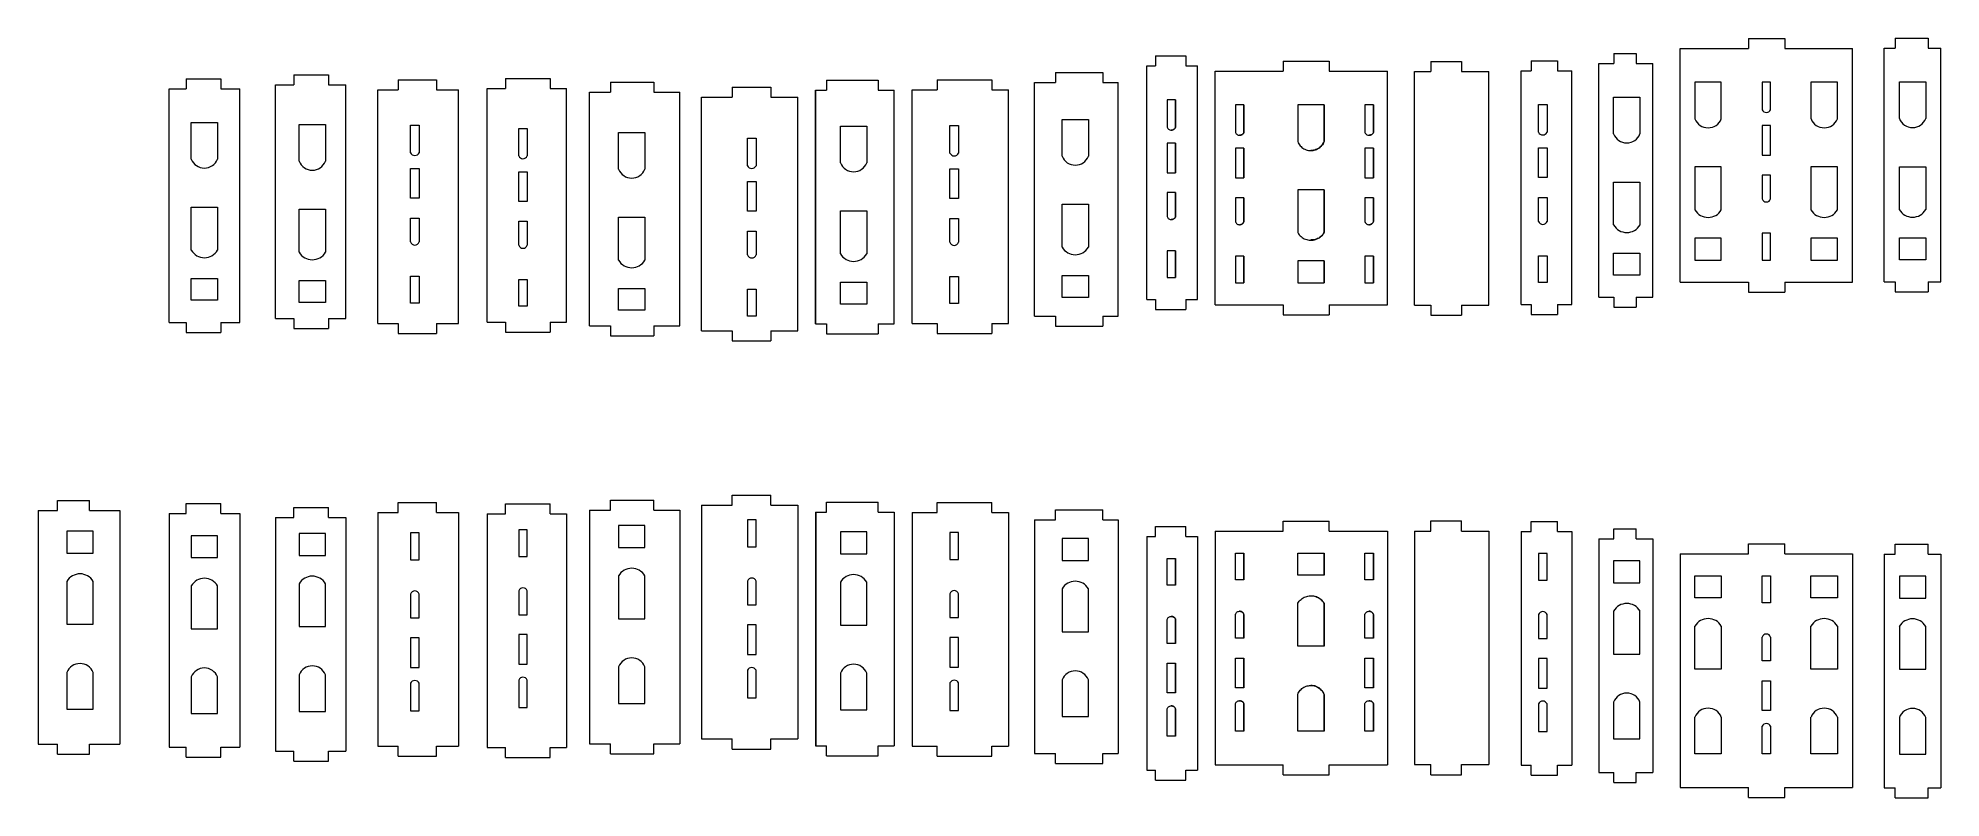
# Model space of a CAD drawing. Header units: millimetres. Extents: x 119 to 689, y 264 to 491.
import ezdxf

# ---------------------------------------------------------------- set-up
doc = ezdxf.new("R2010")
doc.units = ezdxf.units.MM

msp = doc.modelspace()

# ---------------------------------------------------------------- linework, layer by layer
at = {"color": 7, "linetype": 'Continuous', "lineweight": 15}
for p, q in [((631.29, 491.37), (642.16, 491.37)), ((631.29, 491.37), (631.29, 488.37)), ((642.16, 491.37), (642.16, 488.37)), ((675.28, 491.45), (685.1, 491.45)), ((675.28, 491.45), (675.28, 488.45)), ((685.1, 491.45), (685.1, 488.45)), ((453.54, 486.1), (453.54, 483.1)), ((453.54, 486.1), (462.58, 486.1)), ((462.58, 486.1), (462.58, 483.1)), ((590.94, 486.86), (597.62, 486.86)), ((590.94, 486.86), (590.94, 483.86)), ((597.62, 486.86), (597.62, 483.86)), ((610.8, 418.37), (610.8, 488.37)), ((610.8, 488.37), (631.29, 488.37)), ((642.16, 488.37), (662.5, 488.37)), ((662.5, 418.37), (662.5, 488.37)), ((671.94, 418.45), (671.94, 488.45)), ((671.94, 488.45), (675.28, 488.45)), ((685.1, 488.45), (688.98, 488.45)), ((688.98, 418.45), (688.98, 488.45)), ((162.92, 479.22), (173.33, 479.22)), ((162.92, 479.22), (162.92, 476.22)), ((173.33, 479.22), (173.33, 476.22)), ((195.19, 480.41), (205.6, 480.41)), ((195.19, 480.41), (195.19, 477.41)), ((205.6, 480.41), (205.6, 477.41)), ((258.65, 479.34), (272.04, 479.34)), ((258.65, 479.34), (258.65, 476.34)), ((272.04, 479.34), (272.04, 476.34)), ((423.54, 481.13), (437.7, 481.13)), ((423.54, 481.13), (423.54, 478.13)), ((437.7, 481.13), (437.7, 478.13)), ((450.91, 413.1), (450.91, 483.1)), ((450.91, 483.1), (453.54, 483.1)), ((462.58, 483.1), (466.07, 483.1)), ((466.07, 413.1), (466.07, 483.1)), ((471.39, 411.55), (471.39, 481.55)), ((471.39, 481.55), (491.81, 481.55)), ((491.81, 484.55), (505.56, 484.55)), ((491.81, 484.55), (491.81, 481.55)), ((505.56, 484.55), (505.56, 481.55)), ((505.56, 481.55), (523.09, 481.55)), ((523.09, 411.55), (523.09, 481.55)), ((531.21, 411.48), (531.21, 481.48)), ((531.21, 481.48), (536.07, 481.48)), ((536.07, 484.48), (545.23, 484.48)), ((536.07, 484.48), (536.07, 481.48)), ((545.23, 484.48), (545.23, 481.48)), ((545.23, 481.48), (553.43, 481.48)), ((553.43, 411.48), (553.43, 481.48)), ((563.17, 411.64), (563.17, 481.64)), ((563.17, 481.64), (563.18, 481.64)), ((563.18, 411.64), (563.18, 481.64)), ((563.18, 481.64), (566.14, 481.64)), ((566.14, 484.64), (574.03, 484.64)), ((566.14, 484.64), (566.14, 481.64)), ((566.14, 484.64), (566.14, 484.64)), ((566.14, 484.64), (566.14, 481.64)), ((574.03, 484.64), (574.03, 481.64)), ((574.03, 481.64), (578.33, 481.64)), ((578.33, 411.64), (578.33, 481.64)), ((586.42, 413.86), (586.42, 483.86)), ((586.42, 483.86), (590.94, 483.86)), ((597.62, 483.86), (602.62, 483.86)), ((602.62, 413.86), (602.62, 483.86)), ((157.8, 406.22), (157.8, 476.22)), ((157.8, 476.22), (162.92, 476.22)), ((173.33, 476.22), (179.01, 476.22)), ((179.01, 406.22), (179.01, 476.22)), ((189.77, 407.41), (189.77, 477.41)), ((189.77, 477.41), (195.19, 477.41)), ((205.6, 477.41), (210.85, 477.41)), ((210.85, 407.41), (210.85, 477.41)), ((220.44, 405.98), (220.44, 475.98)), ((220.44, 475.98), (226.46, 475.98)), ((226.46, 478.98), (237.98, 478.98)), ((226.46, 478.98), (226.46, 475.98)), ((237.98, 478.98), (237.98, 475.98)), ((237.98, 475.98), (244.6, 475.98)), ((244.6, 405.98), (244.6, 475.98)), ((253.13, 406.34), (253.13, 476.34)), ((253.13, 476.34), (258.65, 476.34)), ((272.04, 476.34), (277, 476.34)), ((277, 406.34), (277, 476.34)), ((283.89, 405.27), (283.89, 475.27)), ((283.89, 475.27), (290.11, 475.27)), ((290.11, 478.27), (303.18, 478.27)), ((290.11, 478.27), (290.11, 475.27)), ((303.18, 478.27), (303.18, 475.27)), ((303.18, 475.27), (310.9, 475.27)), ((310.9, 405.27), (310.9, 475.27)), ((317.45, 403.79), (317.45, 473.79)), ((317.45, 473.79), (326.64, 473.79)), ((326.64, 476.79), (338.18, 476.79)), ((326.64, 476.79), (326.64, 473.79)), ((338.18, 476.79), (338.18, 473.79)), ((338.18, 473.79), (346.33, 473.79)), ((346.33, 403.79), (346.33, 473.79)), ((351.61, 405.87), (351.61, 475.87)), ((351.61, 475.87), (351.71, 475.87)), ((351.71, 405.87), (351.71, 475.87)), ((351.71, 475.87), (354.93, 475.87)), ((354.93, 478.87), (370.41, 478.87)), ((354.93, 478.87), (354.93, 475.87)), ((370.41, 478.87), (370.41, 475.87)), ((370.41, 475.87), (375.2, 475.87)), ((375.2, 405.87), (375.2, 475.87)), ((380.6, 405.94), (380.6, 475.94)), ((380.6, 475.94), (388.1, 475.94)), ((388.1, 478.94), (404.49, 478.94)), ((388.1, 478.94), (388.1, 475.94)), ((404.49, 478.94), (404.49, 475.94)), ((404.49, 475.94), (409.48, 475.94)), ((409.48, 405.94), (409.48, 475.94)), ((417.29, 408.13), (417.29, 478.13)), ((417.29, 478.13), (423.54, 478.13)), ((437.7, 478.13), (442.38, 478.13)), ((442.38, 408.13), (442.38, 478.13)), ((590.86, 462.74), (590.86, 473.76)), ((590.86, 473.76), (598.76, 473.76)), ((598.76, 473.76), (598.76, 462.74)), ((615.24, 478.27), (615.24, 467.25)), ((623.14, 478.27), (615.24, 478.27)), ((623.14, 467.25), (623.14, 478.27)), ((635.37, 478.27), (635.37, 470)), ((637.93, 478.27), (635.37, 478.27)), ((637.93, 470), (637.93, 478.27)), ((650.02, 478.27), (650.02, 467.25)), ((657.93, 478.27), (650.02, 478.27)), ((657.93, 467.25), (657.93, 478.27)), ((676.51, 467.33), (676.51, 478.35)), ((676.51, 478.35), (684.41, 478.35)), ((684.41, 478.35), (684.41, 467.33)), ((456.99, 473), (456.99, 464.73)), ((459.56, 473), (456.99, 473)), ((459.56, 464.73), (459.56, 473)), ((459.56, 473), (459.56, 464.73)), ((477.47, 471.45), (477.47, 463.18)), ((480.04, 471.45), (477.47, 471.45)), ((480.04, 463.18), (480.04, 471.45)), ((480.04, 471.45), (480.04, 463.18)), ((496.15, 471.45), (496.15, 460.43)), ((504.06, 471.45), (496.15, 471.45)), ((504.05, 471.45), (504.05, 460.43)), ((504.06, 460.43), (504.06, 471.45)), ((516.28, 471.45), (516.28, 463.18)), ((518.85, 471.45), (516.28, 471.45)), ((518.85, 463.18), (518.85, 471.45)), ((518.85, 471.45), (518.85, 463.18)), ((568.33, 463.26), (568.33, 471.54)), ((568.33, 471.54), (570.9, 471.54)), ((570.89, 471.54), (570.89, 463.26)), ((570.9, 471.54), (570.9, 463.26)), ((164.46, 455.18), (164.46, 466.21)), ((164.46, 466.21), (172.36, 466.21)), ((172.36, 466.21), (172.36, 455.18)), ((196.8, 454.55), (196.8, 465.58)), ((196.8, 465.58), (204.7, 465.58)), ((204.7, 465.58), (204.7, 454.55)), ((230.22, 457.11), (230.22, 465.38)), ((230.22, 465.38), (232.78, 465.38)), ((232.78, 465.38), (232.78, 457.11)), ((262.62, 456.14), (262.62, 464.41)), ((262.62, 464.41), (265.19, 464.41)), ((265.19, 464.41), (265.19, 456.14)), ((292.56, 452.18), (292.56, 463.2)), ((292.56, 463.2), (300.47, 463.2)), ((300.47, 463.2), (300.47, 452.18)), ((359.07, 454.07), (359.07, 465.09)), ((359.07, 465.09), (366.98, 465.09)), ((366.98, 465.09), (366.98, 454.07)), ((391.91, 457), (391.91, 465.27)), ((391.91, 465.27), (394.47, 465.27)), ((394.47, 465.27), (394.47, 457)), ((425.52, 456.07), (425.52, 467.09)), ((425.52, 467.09), (433.43, 467.09)), ((433.43, 467.09), (433.43, 456.07)), ((459.56, 464.73), (459.56, 464.73)), ((480.04, 463.18), (480.04, 463.18)), ((518.85, 463.18), (518.85, 463.18)), ((570.89, 463.26), (570.9, 463.26)), ((635.37, 465.27), (635.37, 456.38)), ((637.93, 465.27), (635.37, 465.27)), ((637.93, 456.38), (637.93, 465.27)), ((331.21, 453.22), (331.21, 461.49)), ((331.21, 461.49), (333.78, 461.49)), ((333.78, 461.49), (333.78, 453.22)), ((456.99, 460), (456.99, 451.11)), ((459.56, 460), (456.99, 460)), ((459.56, 451.11), (459.56, 460)), ((459.56, 460), (459.56, 451.11)), ((477.47, 458.45), (477.47, 449.57)), ((480.04, 458.45), (477.47, 458.45)), ((480.04, 449.57), (480.04, 458.45)), ((480.04, 458.45), (480.04, 449.57)), ((504.05, 460.43), (504.06, 460.43)), ((516.28, 458.45), (516.28, 449.57)), ((518.85, 458.45), (516.28, 458.45)), ((518.85, 449.57), (518.85, 458.45)), ((518.85, 458.45), (518.85, 449.57)), ((568.33, 449.65), (568.33, 458.54)), ((568.33, 458.54), (570.9, 458.54)), ((570.89, 458.54), (570.89, 449.65)), ((570.9, 458.54), (570.9, 449.65)), ((635.37, 456.38), (637.93, 456.38)), ((230.22, 443.49), (230.22, 452.38)), ((230.22, 452.38), (232.78, 452.38)), ((232.78, 452.38), (232.78, 443.49)), ((262.62, 442.53), (262.62, 451.41)), ((262.62, 451.41), (265.19, 451.41)), ((265.19, 451.41), (265.19, 442.53)), ((391.91, 443.39), (391.91, 452.27)), ((391.91, 452.27), (394.47, 452.27)), ((394.47, 452.27), (394.47, 443.39)), ((456.99, 451.11), (459.56, 451.11)), ((615.24, 452.84), (615.24, 439.97)), ((623.14, 452.84), (615.24, 452.84)), ((623.14, 439.97), (623.14, 452.84)), ((650.02, 452.84), (650.02, 439.97)), ((657.93, 452.84), (650.02, 452.84)), ((657.93, 439.97), (657.93, 452.84)), ((676.51, 440.06), (676.51, 452.92)), ((676.51, 452.92), (684.41, 452.92)), ((684.41, 452.92), (684.41, 440.06)), ((331.21, 439.61), (331.21, 448.49)), ((331.21, 448.49), (333.78, 448.49)), ((333.78, 448.49), (333.78, 439.61)), ((456.99, 445.15), (456.99, 438)), ((459.56, 445.15), (456.99, 445.15)), ((459.56, 438), (459.56, 445.15)), ((459.56, 445.15), (459.56, 438)), ((477.47, 449.57), (480.04, 449.57)), ((496.15, 446.03), (496.15, 433.16)), ((504.06, 446.03), (496.15, 446.03)), ((504.05, 446.03), (504.05, 433.16)), ((504.06, 433.16), (504.06, 446.03)), ((516.28, 449.57), (518.85, 449.57)), ((570.9, 449.65), (568.33, 449.65)), ((590.86, 435.46), (590.86, 448.33)), ((590.86, 448.33), (598.76, 448.33)), ((598.76, 448.33), (598.76, 435.46)), ((635.37, 450.42), (635.37, 443.27)), ((637.93, 450.42), (635.37, 450.42)), ((637.93, 443.27), (637.93, 450.42)), ((164.46, 427.91), (164.46, 440.78)), ((164.46, 440.78), (172.36, 440.78)), ((172.36, 440.78), (172.36, 427.91)), ((196.8, 427.28), (196.8, 440.15)), ((196.8, 440.15), (204.7, 440.15)), ((204.7, 440.15), (204.7, 427.28)), ((232.78, 443.49), (230.22, 443.49)), ((265.19, 442.53), (262.62, 442.53)), ((333.78, 439.61), (331.21, 439.61)), ((359.07, 426.8), (359.07, 439.67)), ((359.07, 439.67), (366.98, 439.67)), ((366.98, 439.67), (366.98, 426.8)), ((394.47, 443.39), (391.91, 443.39)), ((425.52, 428.79), (425.52, 441.66)), ((425.52, 441.66), (433.43, 441.66)), ((433.43, 441.66), (433.43, 428.79)), ((477.47, 443.61), (477.47, 436.46)), ((480.04, 443.61), (477.47, 443.61)), ((480.04, 436.46), (480.04, 443.61)), ((480.04, 443.61), (480.04, 436.46)), ((516.28, 443.61), (516.28, 436.46)), ((518.85, 443.61), (516.28, 443.61)), ((518.85, 436.46), (518.85, 443.61)), ((518.85, 443.61), (518.85, 436.46)), ((568.33, 436.54), (568.33, 443.69)), ((568.33, 443.69), (570.9, 443.69)), ((570.89, 443.69), (570.89, 436.54)), ((570.9, 443.69), (570.9, 436.54)), ((230.22, 430.38), (230.22, 437.53)), ((230.22, 437.53), (232.78, 437.53)), ((232.78, 437.53), (232.78, 430.38)), ((262.62, 429.41), (262.62, 436.56)), ((262.62, 436.56), (265.19, 436.56)), ((265.19, 436.56), (265.19, 429.41)), ((292.56, 424.91), (292.56, 437.78)), ((292.56, 437.78), (300.47, 437.78)), ((300.47, 437.78), (300.47, 424.91)), ((331.21, 426.49), (331.21, 433.64)), ((331.21, 433.64), (333.78, 433.64)), ((333.78, 433.64), (333.78, 426.49)), ((391.91, 430.28), (391.91, 437.43)), ((391.91, 437.43), (394.47, 437.43)), ((394.47, 437.43), (394.47, 430.28)), ((459.56, 438), (459.56, 438)), ((480.04, 436.46), (480.04, 436.46)), ((518.85, 436.46), (518.85, 436.46)), ((570.89, 436.54), (570.9, 436.54)), ((504.05, 433.16), (504.06, 433.16)), ((615.24, 431.5), (615.24, 424.95)), ((623.14, 431.5), (615.24, 431.5)), ((623.14, 424.95), (623.14, 431.5)), ((635.37, 432.97), (635.37, 424.95)), ((637.93, 432.97), (635.37, 432.97)), ((637.93, 424.95), (637.93, 432.97)), ((650.02, 431.5), (650.02, 424.95)), ((657.93, 431.5), (650.02, 431.5)), ((657.93, 424.95), (657.93, 431.5)), ((676.51, 425.04), (676.51, 431.59)), ((676.51, 431.59), (684.41, 431.59)), ((684.41, 431.59), (684.41, 425.04)), ((459.56, 427.7), (456.99, 427.7)), ((456.99, 427.7), (456.99, 419.68)), ((459.56, 419.68), (459.56, 427.7)), ((459.56, 427.7), (459.56, 419.68)), ((480.04, 426.16), (477.47, 426.16)), ((477.47, 426.16), (477.47, 418.14)), ((480.04, 418.14), (480.04, 426.16)), ((480.04, 426.16), (480.04, 418.14)), ((496.15, 424.69), (496.15, 418.14)), ((504.06, 424.69), (496.15, 424.69)), ((504.05, 424.69), (504.05, 418.14)), ((504.06, 418.14), (504.06, 424.69)), ((516.28, 426.16), (516.28, 418.14)), ((518.85, 426.16), (516.28, 426.16)), ((518.85, 418.14), (518.85, 426.16)), ((518.85, 426.16), (518.85, 418.14)), ((568.33, 418.22), (568.33, 426.24)), ((568.33, 426.24), (570.9, 426.24)), ((570.89, 426.24), (570.89, 418.22)), ((570.9, 426.24), (570.9, 418.22)), ((590.86, 420.45), (590.86, 427)), ((590.86, 427), (598.76, 427)), ((598.76, 427), (598.76, 420.45)), ((615.24, 424.95), (623.14, 424.95)), ((635.37, 424.95), (637.93, 424.95)), ((650.02, 424.95), (657.93, 424.95)), ((684.41, 425.04), (676.51, 425.04)), ((164.46, 412.89), (164.46, 419.44)), ((164.46, 419.44), (172.36, 419.44)), ((172.36, 419.44), (172.36, 412.89)), ((196.8, 412.26), (196.8, 418.81)), ((196.8, 418.81), (204.7, 418.81)), ((204.7, 418.81), (204.7, 412.26)), ((230.22, 412.06), (230.22, 420.08)), ((230.22, 420.08), (232.78, 420.08)), ((232.78, 420.08), (232.78, 412.06)), ((262.62, 411.1), (262.62, 419.12)), ((262.62, 419.12), (265.19, 419.12)), ((265.19, 419.12), (265.19, 411.1)), ((292.56, 409.89), (292.56, 416.44)), ((292.56, 416.44), (300.47, 416.44)), ((300.47, 416.44), (300.47, 409.89)), ((359.07, 411.78), (359.07, 418.33)), ((359.07, 418.33), (366.98, 418.33)), ((366.98, 418.33), (366.98, 411.78)), ((391.91, 411.96), (391.91, 419.98)), ((391.91, 419.98), (394.47, 419.98)), ((394.47, 419.98), (394.47, 411.96)), ((425.52, 413.77), (425.52, 420.32)), ((425.52, 420.32), (433.43, 420.32)), ((433.43, 420.32), (433.43, 413.77)), ((456.99, 419.68), (459.56, 419.68)), ((477.47, 418.14), (480.04, 418.14)), ((496.15, 418.14), (504.06, 418.14)), ((516.28, 418.14), (518.85, 418.14)), ((570.9, 418.22), (568.33, 418.22)), ((598.76, 420.45), (590.86, 420.45)), ((610.8, 418.37), (631.29, 418.37)), ((631.29, 418.37), (631.29, 415.37)), ((642.16, 418.37), (642.16, 415.37)), ((642.16, 418.37), (662.5, 418.37)), ((671.94, 418.45), (675.28, 418.45)), ((675.28, 418.45), (675.28, 415.45)), ((685.1, 418.45), (685.1, 415.45)), ((685.1, 418.45), (688.98, 418.45)), ((172.36, 412.89), (164.46, 412.89)), ((204.7, 412.26), (196.8, 412.26)), ((232.78, 412.06), (230.22, 412.06)), ((265.19, 411.1), (262.62, 411.1)), ((331.21, 408.18), (331.21, 416.2)), ((331.21, 416.2), (333.78, 416.2)), ((333.78, 416.2), (333.78, 408.18)), ((366.98, 411.78), (359.07, 411.78)), ((394.47, 411.96), (391.91, 411.96)), ((433.43, 413.77), (425.52, 413.77)), ((450.91, 413.1), (453.54, 413.1)), ((453.54, 413.1), (453.54, 410.1)), ((462.58, 413.1), (462.58, 410.1)), ((462.58, 413.1), (466.07, 413.1)), ((471.39, 411.55), (491.81, 411.55)), ((491.81, 411.55), (491.81, 408.55)), ((505.56, 411.55), (505.56, 408.55)), ((505.56, 411.55), (523.09, 411.55)), ((531.21, 411.48), (536.07, 411.48)), ((536.07, 411.48), (536.07, 408.48)), ((545.23, 411.48), (545.23, 408.48)), ((545.23, 411.48), (553.43, 411.48)), ((563.17, 411.64), (563.18, 411.64)), ((563.18, 411.64), (566.14, 411.64)), ((566.14, 411.64), (566.14, 408.64)), ((566.14, 411.64), (566.14, 408.64)), ((574.03, 411.64), (574.03, 408.64)), ((574.03, 411.64), (578.33, 411.64)), ((586.42, 413.86), (590.94, 413.86)), ((590.94, 413.86), (590.94, 410.86)), ((590.94, 410.86), (597.62, 410.86)), ((597.62, 413.86), (597.62, 410.86)), ((597.62, 413.86), (602.62, 413.86)), ((631.29, 415.37), (642.16, 415.37)), ((675.28, 415.45), (685.1, 415.45)), ((157.8, 406.22), (162.92, 406.22)), ((162.92, 406.22), (162.92, 403.22)), ((173.33, 406.22), (173.33, 403.22)), ((173.33, 406.22), (179.01, 406.22)), ((189.77, 407.41), (195.19, 407.41)), ((195.19, 407.41), (195.19, 404.41)), ((205.6, 407.41), (205.6, 404.41)), ((205.6, 407.41), (210.85, 407.41)), ((220.44, 405.98), (226.46, 405.98)), ((226.46, 405.98), (226.46, 402.98)), ((237.98, 405.98), (237.98, 402.98)), ((237.98, 405.98), (244.6, 405.98)), ((253.13, 406.34), (258.65, 406.34)), ((258.65, 406.34), (258.65, 403.34)), ((272.04, 406.34), (272.04, 403.34)), ((272.04, 406.34), (277, 406.34)), ((283.89, 405.27), (290.11, 405.27)), ((290.11, 405.27), (290.11, 402.27)), ((300.47, 409.89), (292.56, 409.89)), ((303.18, 405.27), (303.18, 402.27)), ((303.18, 405.27), (310.9, 405.27)), ((333.78, 408.18), (331.21, 408.18)), ((351.61, 405.87), (351.71, 405.87)), ((351.71, 405.87), (354.93, 405.87)), ((354.93, 405.87), (354.93, 402.87)), ((370.41, 405.87), (370.41, 402.87)), ((370.41, 405.87), (375.2, 405.87)), ((380.6, 405.94), (388.1, 405.94)), ((388.1, 405.94), (388.1, 402.94)), ((404.49, 405.94), (404.49, 402.94)), ((404.49, 405.94), (409.48, 405.94)), ((417.29, 408.13), (423.54, 408.13)), ((423.54, 408.13), (423.54, 405.13)), ((423.54, 405.13), (437.7, 405.13)), ((437.7, 408.13), (437.7, 405.13)), ((437.7, 408.13), (442.38, 408.13)), ((453.54, 410.1), (462.58, 410.1)), ((491.81, 408.55), (505.56, 408.55)), ((536.07, 408.48), (545.23, 408.48)), ((566.14, 408.64), (574.03, 408.64)), ((566.14, 408.64), (566.14, 408.64)), ((162.92, 403.22), (173.33, 403.22)), ((195.19, 404.41), (205.6, 404.41)), ((226.46, 402.98), (237.98, 402.98)), ((258.65, 403.34), (272.04, 403.34)), ((290.11, 402.27), (303.18, 402.27)), ((317.45, 403.79), (326.64, 403.79)), ((326.64, 403.79), (326.64, 400.79)), ((326.64, 400.79), (338.18, 400.79)), ((338.18, 403.79), (338.18, 400.79)), ((338.18, 403.79), (346.33, 403.79)), ((354.93, 402.87), (370.41, 402.87)), ((388.1, 402.94), (404.49, 402.94)), ((326.64, 351.47), (326.64, 354.47)), ((326.64, 354.47), (338.18, 354.47)), ((338.18, 351.47), (338.18, 354.47)), ((118.54, 349.9), (118.54, 279.9)), ((118.54, 349.9), (124.35, 349.9)), ((124.35, 349.9), (124.35, 352.9)), ((124.35, 352.9), (133.94, 352.9)), ((133.94, 349.9), (133.94, 352.9)), ((133.94, 349.9), (143.02, 349.9)), ((143.02, 349.9), (143.02, 279.9)), ((157.8, 349.05), (157.8, 279.05)), ((157.8, 349.05), (162.92, 349.05)), ((162.92, 349.05), (162.92, 352.05)), ((162.92, 352.05), (173.33, 352.05)), ((173.33, 349.05), (173.33, 352.05)), ((173.33, 349.05), (179.01, 349.05)), ((179.01, 349.05), (179.01, 279.05)), ((195.19, 347.86), (195.19, 350.86)), ((195.19, 350.86), (205.6, 350.86)), ((205.6, 347.86), (205.6, 350.86)), ((220.44, 349.29), (220.44, 279.29)), ((220.44, 349.29), (226.46, 349.29)), ((226.46, 349.29), (226.46, 352.29)), ((226.46, 352.29), (237.98, 352.29)), ((237.98, 349.29), (237.98, 352.29)), ((237.98, 349.29), (244.6, 349.29)), ((244.6, 349.29), (244.6, 279.29)), ((253.13, 348.93), (253.13, 278.93)), ((253.13, 348.93), (258.65, 348.93)), ((258.65, 348.93), (258.65, 351.93)), ((258.65, 351.93), (272.04, 351.93)), ((272.04, 348.93), (272.04, 351.93)), ((272.04, 348.93), (277, 348.93)), ((277, 348.93), (277, 278.93)), ((283.89, 350), (283.89, 280)), ((283.89, 350), (290.11, 350)), ((290.11, 350), (290.11, 353)), ((290.11, 353), (303.18, 353)), ((303.18, 350), (303.18, 353)), ((303.18, 350), (310.9, 350)), ((310.9, 350), (310.9, 280)), ((317.45, 351.47), (317.45, 281.47)), ((317.45, 351.47), (326.64, 351.47)), ((338.18, 351.47), (346.33, 351.47)), ((346.33, 351.47), (346.33, 281.47)), ((351.61, 349.4), (351.61, 279.4)), ((351.61, 349.4), (351.71, 349.4)), ((351.71, 349.4), (351.71, 279.4)), ((351.71, 349.4), (354.93, 349.4)), ((354.93, 349.4), (354.93, 352.4)), ((354.93, 352.4), (370.41, 352.4)), ((370.41, 349.4), (370.41, 352.4)), ((370.41, 349.4), (375.2, 349.4)), ((375.2, 349.4), (375.2, 279.4)), ((380.6, 349.33), (380.6, 279.33)), ((380.6, 349.33), (388.1, 349.33)), ((388.1, 349.33), (388.1, 352.33)), ((388.1, 352.33), (404.49, 352.33)), ((404.49, 349.33), (404.49, 352.33)), ((404.49, 349.33), (409.48, 349.33)), ((409.48, 349.33), (409.48, 279.33)), ((423.54, 347.14), (423.54, 350.14)), ((423.54, 350.14), (437.7, 350.14)), ((437.7, 347.14), (437.7, 350.14)), ((135.07, 343.7), (127.17, 343.7)), ((127.17, 343.7), (127.17, 337.15)), ((135.07, 337.15), (135.07, 343.7)), ((172.36, 342.38), (164.46, 342.38)), ((164.46, 342.38), (164.46, 335.83)), ((172.36, 335.83), (172.36, 342.38)), ((189.77, 347.86), (189.77, 277.86)), ((189.77, 347.86), (195.19, 347.86)), ((204.7, 343.01), (196.8, 343.01)), ((196.8, 343.01), (196.8, 336.46)), ((204.7, 336.46), (204.7, 343.01)), ((205.6, 347.86), (210.85, 347.86)), ((210.85, 347.86), (210.85, 277.86)), ((232.78, 343.2), (230.22, 343.2)), ((230.22, 343.2), (230.22, 335.18)), ((232.78, 335.18), (232.78, 343.2)), ((265.19, 344.17), (262.62, 344.17)), ((262.62, 344.17), (262.62, 336.15)), ((265.19, 336.15), (265.19, 344.17)), ((300.47, 345.38), (292.56, 345.38)), ((292.56, 345.38), (292.56, 338.83)), ((300.47, 338.83), (300.47, 345.38)), ((333.78, 347.09), (331.21, 347.09)), ((331.21, 347.09), (331.21, 339.07)), ((333.78, 339.07), (333.78, 347.09)), ((366.98, 343.49), (359.07, 343.49)), ((359.07, 343.49), (359.07, 336.94)), ((366.98, 336.94), (366.98, 343.49)), ((394.47, 343.31), (391.91, 343.31)), ((391.91, 343.31), (391.91, 335.29)), ((394.47, 335.29), (394.47, 343.31)), ((417.29, 347.14), (417.29, 277.14)), ((417.29, 347.14), (423.54, 347.14)), ((437.7, 347.14), (442.38, 347.14)), ((442.38, 347.14), (442.38, 277.14)), ((453.54, 345.17), (462.58, 345.17)), ((453.54, 342.17), (453.54, 345.17)), ((462.58, 342.17), (462.58, 345.17)), ((471.39, 343.71), (471.39, 273.71)), ((471.39, 343.71), (491.81, 343.71)), ((491.81, 343.71), (491.81, 346.71)), ((491.81, 346.71), (505.56, 346.71)), ((505.56, 343.71), (505.56, 346.71)), ((505.56, 343.71), (523.09, 343.71)), ((523.09, 343.71), (523.09, 273.71)), ((531.21, 343.78), (531.21, 273.78)), ((531.21, 343.78), (536.07, 343.78)), ((536.07, 343.78), (536.07, 346.78)), ((536.07, 346.78), (545.23, 346.78)), ((545.23, 343.78), (545.23, 346.78)), ((545.23, 343.78), (553.43, 343.78)), ((553.43, 343.78), (553.43, 273.78)), ((563.17, 343.63), (563.17, 273.63)), ((563.17, 343.63), (563.18, 343.63)), ((563.18, 343.63), (563.18, 273.63)), ((563.18, 343.63), (566.14, 343.63)), ((566.14, 343.63), (566.14, 346.63)), ((566.14, 346.63), (574.03, 346.63)), ((566.14, 343.63), (566.14, 346.63)), ((566.14, 346.63), (566.14, 346.63)), ((574.03, 343.63), (574.03, 346.63)), ((574.03, 343.63), (578.33, 343.63)), ((578.33, 343.63), (578.33, 273.63)), ((590.94, 341.41), (590.94, 344.41)), ((590.94, 344.41), (597.62, 344.41)), ((597.62, 341.41), (597.62, 344.41)), ((127.17, 337.15), (135.07, 337.15)), ((292.56, 338.83), (300.47, 338.83)), ((331.21, 339.07), (333.78, 339.07)), ((359.07, 336.94), (366.98, 336.94)), ((433.43, 341.5), (425.52, 341.5)), ((425.52, 341.5), (425.52, 334.94)), ((433.43, 334.94), (433.43, 341.5)), ((450.91, 342.17), (450.91, 272.17)), ((450.91, 342.17), (453.54, 342.17)), ((462.58, 342.17), (466.07, 342.17)), ((466.07, 342.17), (466.07, 272.17)), ((477.47, 337.13), (480.04, 337.13)), ((477.47, 329.11), (477.47, 337.13)), ((480.04, 337.13), (480.04, 329.11)), ((480.04, 329.11), (480.04, 337.13)), ((496.15, 337.13), (504.06, 337.13)), ((496.15, 330.58), (496.15, 337.13)), ((504.05, 330.58), (504.05, 337.13)), ((504.06, 337.13), (504.06, 330.58)), ((516.28, 337.13), (518.85, 337.13)), ((516.28, 329.11), (516.28, 337.13)), ((518.85, 337.13), (518.85, 329.11)), ((518.85, 329.11), (518.85, 337.13)), ((570.9, 337.05), (568.33, 337.05)), ((568.33, 337.05), (568.33, 329.02)), ((570.89, 329.02), (570.89, 337.05)), ((570.9, 329.02), (570.9, 337.05)), ((586.42, 341.41), (586.42, 271.41)), ((586.42, 341.41), (590.94, 341.41)), ((597.62, 341.41), (602.62, 341.41)), ((602.62, 341.41), (602.62, 271.41)), ((610.8, 336.9), (610.8, 266.9)), ((610.8, 336.9), (631.29, 336.9)), ((631.29, 336.9), (631.29, 339.9)), ((631.29, 339.9), (642.16, 339.9)), ((642.16, 336.9), (642.16, 339.9)), ((642.16, 336.9), (662.5, 336.9)), ((662.5, 336.9), (662.5, 266.9)), ((671.94, 336.81), (671.94, 266.81)), ((671.94, 336.81), (675.28, 336.81)), ((675.28, 336.81), (675.28, 339.81)), ((675.28, 339.81), (685.1, 339.81)), ((685.1, 336.81), (685.1, 339.81)), ((685.1, 336.81), (688.98, 336.81)), ((688.98, 336.81), (688.98, 266.81)), ((164.46, 335.83), (172.36, 335.83)), ((196.8, 336.46), (204.7, 336.46)), ((230.22, 335.18), (232.78, 335.18)), ((262.62, 336.15), (265.19, 336.15)), ((391.91, 335.29), (394.47, 335.29)), ((425.52, 334.94), (433.43, 334.94)), ((456.99, 335.58), (459.56, 335.58)), ((456.99, 327.56), (456.99, 335.58)), ((459.56, 335.58), (459.56, 327.56)), ((459.56, 327.56), (459.56, 335.58)), ((598.76, 334.82), (590.86, 334.82)), ((590.86, 334.82), (590.86, 328.27)), ((598.76, 328.27), (598.76, 334.82)), ((127.17, 328.68), (127.17, 315.82)), ((135.07, 315.82), (135.07, 328.68)), ((164.46, 327.36), (164.46, 314.49)), ((172.36, 314.49), (172.36, 327.36)), ((196.8, 327.99), (196.8, 315.12)), ((204.7, 315.12), (204.7, 327.99)), ((262.62, 325.85), (262.62, 318.7)), ((265.19, 318.7), (265.19, 325.85)), ((292.56, 330.36), (292.56, 317.49)), ((300.47, 317.49), (300.47, 330.36)), ((331.21, 328.77), (331.21, 321.62)), ((333.78, 321.62), (333.78, 328.77)), ((359.07, 328.47), (359.07, 315.6)), ((366.98, 315.6), (366.98, 328.47)), ((425.52, 326.48), (425.52, 313.61)), ((433.43, 313.61), (433.43, 326.48)), ((459.56, 327.56), (456.99, 327.56)), ((480.04, 329.11), (477.47, 329.11)), ((504.06, 330.58), (496.15, 330.58)), ((518.85, 329.11), (516.28, 329.11)), ((568.33, 329.02), (570.9, 329.02)), ((590.86, 328.27), (598.76, 328.27)), ((615.24, 330.32), (623.14, 330.32)), ((615.24, 323.76), (615.24, 330.32)), ((623.14, 330.32), (623.14, 323.76)), ((635.37, 330.32), (637.93, 330.32)), ((635.37, 322.29), (635.37, 330.32)), ((637.93, 330.32), (637.93, 322.29)), ((650.02, 330.32), (657.93, 330.32)), ((650.02, 323.76), (650.02, 330.32)), ((657.93, 330.32), (657.93, 323.76)), ((684.41, 330.23), (676.51, 330.23)), ((676.51, 330.23), (676.51, 323.68)), ((684.41, 323.68), (684.41, 330.23)), ((230.22, 324.88), (230.22, 317.74)), ((232.78, 317.74), (232.78, 324.88)), ((331.21, 321.62), (333.78, 321.62)), ((391.91, 324.99), (391.91, 317.84)), ((394.47, 317.84), (394.47, 324.99)), ((496.15, 309.24), (496.15, 322.11)), ((504.05, 309.24), (504.05, 322.11)), ((504.05, 322.11), (504.06, 322.11)), ((504.06, 322.11), (504.06, 309.24)), ((590.86, 319.8), (590.86, 306.93)), ((598.76, 306.93), (598.76, 319.8)), ((623.14, 323.76), (615.24, 323.76)), ((637.93, 322.29), (635.37, 322.29)), ((657.93, 323.76), (650.02, 323.76)), ((676.51, 323.68), (684.41, 323.68)), ((127.17, 315.82), (135.07, 315.82)), ((164.46, 314.49), (172.36, 314.49)), ((196.8, 315.12), (204.7, 315.12)), ((230.22, 317.74), (232.78, 317.74)), ((262.62, 318.7), (265.19, 318.7)), ((292.56, 317.49), (300.47, 317.49)), ((331.21, 315.66), (331.21, 306.78)), ((333.78, 315.66), (331.21, 315.66)), ((333.78, 306.78), (333.78, 315.66)), ((359.07, 315.6), (366.98, 315.6)), ((391.91, 317.84), (394.47, 317.84)), ((456.99, 310.12), (456.99, 317.27)), ((459.56, 317.27), (459.56, 310.12)), ((459.56, 310.12), (459.56, 317.27)), ((459.56, 317.27), (459.56, 317.27)), ((477.47, 311.66), (477.47, 318.81)), ((480.04, 318.81), (480.04, 311.66)), ((480.04, 311.66), (480.04, 318.81)), ((480.04, 318.81), (480.04, 318.81)), ((516.28, 311.66), (516.28, 318.81)), ((518.85, 318.81), (518.85, 311.66)), ((518.85, 311.66), (518.85, 318.81)), ((518.85, 318.81), (518.85, 318.81)), ((568.33, 318.73), (568.33, 311.58)), ((570.89, 318.73), (570.9, 318.73)), ((570.89, 311.58), (570.89, 318.73)), ((570.9, 311.58), (570.9, 318.73)), ((615.24, 302.43), (615.24, 315.3)), ((623.14, 315.3), (623.14, 302.43)), ((650.02, 302.43), (650.02, 315.3)), ((657.93, 315.3), (657.93, 302.43)), ((676.51, 315.21), (676.51, 302.34)), ((684.41, 302.34), (684.41, 315.21)), ((230.22, 311.77), (230.22, 302.89)), ((232.78, 311.77), (230.22, 311.77)), ((232.78, 302.89), (232.78, 311.77)), ((262.62, 312.74), (262.62, 303.86)), ((265.19, 312.74), (262.62, 312.74)), ((265.19, 303.86), (265.19, 312.74)), ((391.91, 311.88), (391.91, 302.99)), ((394.47, 311.88), (391.91, 311.88)), ((394.47, 302.99), (394.47, 311.88)), ((425.52, 313.61), (433.43, 313.61)), ((459.56, 310.12), (456.99, 310.12)), ((480.04, 311.66), (477.47, 311.66)), ((504.06, 309.24), (496.15, 309.24)), ((518.85, 311.66), (516.28, 311.66)), ((568.33, 311.58), (570.9, 311.58)), ((635.37, 304.85), (635.37, 312)), ((637.93, 312), (637.93, 304.85)), ((230.22, 302.89), (232.78, 302.89)), ((262.62, 303.86), (265.19, 303.86)), ((292.56, 303.08), (292.56, 292.06)), ((300.47, 292.06), (300.47, 303.08)), ((331.21, 306.78), (333.78, 306.78)), ((391.91, 302.99), (394.47, 302.99)), ((456.99, 295.27), (456.99, 304.15)), ((456.99, 304.15), (459.56, 304.15)), ((459.56, 304.15), (459.56, 295.27)), ((459.56, 295.27), (459.56, 304.15)), ((477.47, 296.81), (477.47, 305.7)), ((477.47, 305.7), (480.04, 305.7)), ((480.04, 305.7), (480.04, 296.81)), ((480.04, 296.81), (480.04, 305.7)), ((516.28, 296.81), (516.28, 305.7)), ((516.28, 305.7), (518.85, 305.7)), ((518.85, 305.7), (518.85, 296.81)), ((518.85, 296.81), (518.85, 305.7)), ((568.33, 305.61), (568.33, 296.73)), ((570.9, 305.61), (568.33, 305.61)), ((570.89, 296.73), (570.89, 305.61)), ((570.9, 296.73), (570.9, 305.61)), ((590.86, 306.93), (598.76, 306.93)), ((623.14, 302.43), (615.24, 302.43)), ((637.93, 304.85), (635.37, 304.85)), ((657.93, 302.43), (650.02, 302.43)), ((676.51, 302.34), (684.41, 302.34)), ((127.17, 301.41), (127.17, 290.39)), ((135.07, 290.39), (135.07, 301.41)), ((164.46, 300.08), (164.46, 289.06)), ((172.36, 289.06), (172.36, 300.08)), ((196.8, 300.71), (196.8, 289.69)), ((204.7, 289.69), (204.7, 300.71)), ((230.22, 298.16), (230.22, 289.89)), ((232.78, 289.89), (232.78, 298.16)), ((262.62, 299.13), (262.62, 290.86)), ((265.19, 290.86), (265.19, 299.13)), ((331.21, 302.05), (331.21, 293.78)), ((333.78, 293.78), (333.78, 302.05)), ((359.07, 301.19), (359.07, 290.17)), ((366.98, 290.17), (366.98, 301.19)), ((391.91, 298.26), (391.91, 289.99)), ((394.47, 289.99), (394.47, 298.26)), ((425.52, 299.2), (425.52, 288.18)), ((433.43, 288.18), (433.43, 299.2)), ((480.04, 296.81), (477.47, 296.81)), ((518.85, 296.81), (516.28, 296.81)), ((568.33, 296.73), (570.9, 296.73)), ((635.37, 290), (635.37, 298.88)), ((635.37, 298.88), (637.93, 298.88)), ((637.93, 298.88), (637.93, 290)), ((292.56, 292.06), (300.47, 292.06)), ((331.21, 293.78), (333.78, 293.78)), ((459.56, 295.27), (456.99, 295.27)), ((477.47, 283.81), (477.47, 292.08)), ((480.04, 292.08), (480.04, 283.81)), ((480.04, 283.81), (480.04, 292.08)), ((480.04, 292.08), (480.04, 292.08)), ((496.15, 283.81), (496.15, 294.83)), ((504.05, 283.81), (504.05, 294.83)), ((504.05, 294.83), (504.06, 294.83)), ((504.06, 294.83), (504.06, 283.81)), ((516.28, 283.81), (516.28, 292.08)), ((518.85, 292.08), (518.85, 283.81)), ((518.85, 283.81), (518.85, 292.08)), ((518.85, 292.08), (518.85, 292.08)), ((568.33, 292), (568.33, 283.73)), ((570.89, 292), (570.9, 292)), ((570.89, 283.73), (570.89, 292)), ((570.9, 283.73), (570.9, 292)), ((590.86, 292.53), (590.86, 281.51)), ((598.76, 281.51), (598.76, 292.53)), ((127.17, 290.39), (135.07, 290.39)), ((164.46, 289.06), (172.36, 289.06)), ((196.8, 289.69), (204.7, 289.69)), ((230.22, 289.89), (232.78, 289.89)), ((262.62, 290.86), (265.19, 290.86)), ((359.07, 290.17), (366.98, 290.17)), ((391.91, 289.99), (394.47, 289.99)), ((425.52, 288.18), (433.43, 288.18)), ((456.99, 282.27), (456.99, 290.54)), ((459.56, 290.54), (459.56, 282.27)), ((459.56, 282.27), (459.56, 290.54)), ((459.56, 290.54), (459.56, 290.54)), ((615.24, 277), (615.24, 288.02)), ((623.14, 288.02), (623.14, 277)), ((637.93, 290), (635.37, 290)), ((635.37, 277), (635.37, 285.27)), ((637.93, 285.27), (637.93, 277)), ((650.02, 277), (650.02, 288.02)), ((657.93, 288.02), (657.93, 277)), ((676.51, 287.94), (676.51, 276.91)), ((684.41, 276.91), (684.41, 287.94)), ((118.54, 279.9), (124.35, 279.9)), ((124.35, 276.9), (124.35, 279.9)), ((133.94, 279.9), (143.02, 279.9)), ((133.94, 276.9), (133.94, 279.9)), ((283.89, 280), (290.11, 280)), ((290.11, 277), (290.11, 280)), ((303.18, 280), (310.9, 280)), ((303.18, 277), (303.18, 280)), ((317.45, 281.47), (326.64, 281.47)), ((326.64, 278.47), (326.64, 281.47)), ((338.18, 281.47), (346.33, 281.47)), ((338.18, 278.47), (338.18, 281.47)), ((459.56, 282.27), (456.99, 282.27)), ((480.04, 283.81), (477.47, 283.81)), ((504.06, 283.81), (496.15, 283.81)), ((518.85, 283.81), (516.28, 283.81)), ((568.33, 283.73), (570.9, 283.73)), ((590.86, 281.51), (598.76, 281.51)), ((124.35, 276.9), (133.94, 276.9)), ((157.8, 279.05), (162.92, 279.05)), ((162.92, 276.05), (162.92, 279.05)), ((162.92, 276.05), (173.33, 276.05)), ((173.33, 279.05), (179.01, 279.05)), ((173.33, 276.05), (173.33, 279.05)), ((189.77, 277.86), (195.19, 277.86)), ((195.19, 274.86), (195.19, 277.86)), ((195.19, 274.86), (205.6, 274.86)), ((205.6, 277.86), (210.85, 277.86)), ((205.6, 274.86), (205.6, 277.86)), ((220.44, 279.29), (226.46, 279.29)), ((226.46, 276.29), (226.46, 279.29)), ((226.46, 276.29), (237.98, 276.29)), ((237.98, 279.29), (244.6, 279.29)), ((237.98, 276.29), (237.98, 279.29)), ((253.13, 278.93), (258.65, 278.93)), ((258.65, 275.93), (258.65, 278.93)), ((258.65, 275.93), (272.04, 275.93)), ((272.04, 278.93), (277, 278.93)), ((272.04, 275.93), (272.04, 278.93)), ((290.11, 277), (303.18, 277)), ((326.64, 278.47), (338.18, 278.47)), ((351.61, 279.4), (351.71, 279.4)), ((351.71, 279.4), (354.93, 279.4)), ((354.93, 276.4), (354.93, 279.4)), ((354.93, 276.4), (370.41, 276.4)), ((370.41, 279.4), (375.2, 279.4)), ((370.41, 276.4), (370.41, 279.4)), ((380.6, 279.33), (388.1, 279.33)), ((388.1, 276.33), (388.1, 279.33)), ((388.1, 276.33), (404.49, 276.33)), ((404.49, 279.33), (409.48, 279.33)), ((404.49, 276.33), (404.49, 279.33)), ((417.29, 277.14), (423.54, 277.14)), ((423.54, 274.14), (423.54, 277.14)), ((423.54, 274.14), (437.7, 274.14)), ((437.7, 277.14), (442.38, 277.14)), ((437.7, 274.14), (437.7, 277.14)), ((623.14, 277), (615.24, 277)), ((637.93, 277), (635.37, 277)), ((657.93, 277), (650.02, 277)), ((676.51, 276.91), (684.41, 276.91)), ((450.91, 272.17), (453.54, 272.17)), ((453.54, 269.17), (453.54, 272.17)), ((453.54, 269.17), (462.58, 269.17)), ((462.58, 269.17), (462.58, 272.17)), ((462.58, 272.17), (466.07, 272.17)), ((471.39, 273.71), (491.81, 273.71)), ((491.81, 270.71), (491.81, 273.71)), ((491.81, 270.71), (505.56, 270.71)), ((505.56, 270.71), (505.56, 273.71)), ((505.56, 273.71), (523.09, 273.71)), ((531.21, 273.78), (536.07, 273.78)), ((536.07, 270.78), (536.07, 273.78)), ((536.07, 270.78), (545.23, 270.78)), ((545.23, 273.78), (553.43, 273.78)), ((545.23, 270.78), (545.23, 273.78)), ((563.17, 273.63), (563.18, 273.63)), ((563.18, 273.63), (566.14, 273.63)), ((566.14, 270.63), (566.14, 273.63)), ((566.14, 270.63), (566.14, 273.63)), ((566.14, 270.63), (574.03, 270.63)), ((566.14, 270.63), (566.14, 270.63)), ((574.03, 273.63), (578.33, 273.63)), ((574.03, 270.63), (574.03, 273.63)), ((586.42, 271.41), (590.94, 271.41)), ((590.94, 268.41), (590.94, 271.41)), ((590.94, 268.41), (597.62, 268.41)), ((597.62, 268.41), (597.62, 271.41)), ((597.62, 271.41), (602.62, 271.41)), ((610.8, 266.9), (631.29, 266.9)), ((631.29, 263.9), (631.29, 266.9)), ((631.29, 263.9), (642.16, 263.9)), ((642.16, 266.9), (662.5, 266.9)), ((642.16, 263.9), (642.16, 266.9)), ((671.94, 266.81), (675.28, 266.81)), ((675.28, 263.81), (675.28, 266.81)), ((675.28, 263.81), (685.1, 263.81)), ((685.1, 266.81), (688.98, 266.81)), ((685.1, 263.81), (685.1, 266.81))]:
    msp.add_line(p, q, dxfattribs=at)
for centre, radius, start, end in [((636.65, 470.56), 1.4, 203.5683, 336.4317), ((569.61, 463.82), 1.4, 203.5683, 336.4317), ((569.61, 463.82), 1.4, 270.0664, 336.4317), ((594.81, 464.32), 4.25, 201.7668, 338.2332), ((619.19, 468.82), 4.25, 201.7668, 338.2332), ((653.98, 468.82), 4.25, 201.7668, 338.2332), ((680.46, 468.91), 4.25, 201.7668, 338.2332), ((231.5, 457.67), 1.4, 203.5683, 336.4317), ((393.19, 457.56), 1.4, 203.5683, 336.4317), ((168.41, 456.76), 4.25, 201.7668, 338.2332), ((200.75, 456.13), 4.25, 201.7668, 338.2332), ((263.91, 456.7), 1.4, 203.5683, 336.4317), ((296.51, 453.76), 4.25, 201.7668, 338.2332), ((332.49, 453.78), 1.4, 203.5683, 336.4317), ((363.02, 455.65), 4.25, 201.7668, 338.2332), ((429.47, 457.64), 4.25, 201.7668, 338.2332), ((619.19, 442.32), 4.6, 210.7012, 329.2988), ((636.65, 443.7), 1.35, 198.4705, 341.5295), ((653.98, 442.32), 4.6, 210.7012, 329.2988), ((680.46, 442.4), 4.6, 210.7012, 329.2988), ((569.61, 436.97), 1.35, 198.4705, 341.5295), ((569.61, 436.97), 1.35, 270.0378, 341.5295), ((594.81, 437.81), 4.6, 210.7012, 329.2988), ((168.41, 430.26), 4.6, 210.7012, 329.2988), ((231.5, 430.81), 1.35, 198.4705, 341.5295), ((263.91, 429.84), 1.35, 198.4705, 341.5295), ((393.19, 430.71), 1.35, 198.4705, 341.5295), ((429.47, 431.14), 4.6, 210.7012, 329.2988), ((200.75, 429.63), 4.6, 210.7012, 329.2988), ((296.51, 427.25), 4.6, 210.7012, 329.2988), ((332.49, 426.92), 1.35, 198.4705, 341.5295), ((363.02, 429.15), 4.6, 210.7012, 329.2988), ((131.12, 326.34), 4.6, 30.7012, 149.2988), ((296.51, 328.01), 4.6, 30.7012, 149.2988), ((168.41, 325.01), 4.6, 30.7012, 149.2988), ((200.75, 325.64), 4.6, 30.7012, 149.2988), ((231.5, 324.46), 1.35, 18.4705, 161.5295), ((263.91, 325.42), 1.35, 18.4705, 161.5295), ((332.49, 328.34), 1.35, 18.4705, 161.5295), ((363.02, 326.12), 4.6, 30.7012, 149.2988), ((393.19, 324.56), 1.35, 18.4705, 161.5295), ((429.47, 324.13), 4.6, 30.7012, 149.2988), ((569.61, 318.3), 1.35, 18.4705, 161.5295), ((569.61, 318.3), 1.35, 18.4705, 89.9622), ((594.81, 317.46), 4.6, 30.7012, 149.2988), ((619.19, 312.95), 4.6, 30.7012, 149.2988), ((653.98, 312.95), 4.6, 30.7012, 149.2988), ((680.46, 312.86), 4.6, 30.7012, 149.2988), ((636.65, 311.57), 1.35, 18.4705, 161.5295), ((131.12, 299.83), 4.25, 21.7668, 158.2332), ((168.41, 298.5), 4.25, 21.7668, 158.2332), ((200.75, 299.13), 4.25, 21.7668, 158.2332), ((296.51, 301.51), 4.25, 21.7668, 158.2332), ((332.49, 301.49), 1.4, 23.5683, 156.4317), ((363.02, 299.61), 4.25, 21.7668, 158.2332), ((231.5, 297.6), 1.4, 23.5683, 156.4317), ((263.91, 298.57), 1.4, 23.5683, 156.4317), ((393.19, 297.7), 1.4, 23.5683, 156.4317), ((429.47, 297.62), 4.25, 21.7668, 158.2332), ((569.61, 291.44), 1.4, 23.5683, 156.4317), ((569.61, 291.44), 1.4, 23.5683, 89.9336), ((594.81, 290.95), 4.25, 21.7668, 158.2332), ((619.19, 286.44), 4.25, 21.7668, 158.2332), ((636.65, 284.71), 1.4, 23.5683, 156.4317), ((653.98, 286.44), 4.25, 21.7668, 158.2332), ((680.46, 286.36), 4.25, 21.7668, 158.2332)]:
    msp.add_arc(centre, radius, start, end, dxfattribs=at)
for points, knots in [([(456.99, 464.73), (457.07, 464.59), (457.22, 464.31), (457.61, 464.02), (458.07, 463.87), (458.47, 463.88), (458.77, 463.97), (458.98, 464.07), (459.17, 464.2), (459.39, 464.41), (459.49, 464.6), (459.56, 464.73)], [0, 0, 0, 0, 0.145325, 0.290645, 0.435959, 0.581295, 0.653148, 0.725037, 0.796917, 0.868795, 1, 1, 1, 1]), ([(459.56, 464.73), (459.52, 464.66), (459.46, 464.52), (459.31, 464.33), (459.14, 464.18), (458.94, 464.05), (458.66, 463.92), (458.43, 463.9), (458.27, 463.89)], [0, 0, 0, 0, 0.143509, 0.287079, 0.430631, 0.574135, 0.717653, 1, 1, 1, 1]), ([(477.47, 463.18), (477.55, 463.05), (477.7, 462.77), (478.09, 462.48), (478.55, 462.33), (478.95, 462.34), (479.25, 462.42), (479.46, 462.52), (479.65, 462.66), (479.87, 462.86), (479.97, 463.06), (480.04, 463.18)], [0, 0, 0, 0, 0.145325, 0.290645, 0.435959, 0.581295, 0.653148, 0.725037, 0.796917, 0.868795, 1, 1, 1, 1]), ([(480.04, 463.18), (480, 463.11), (479.93, 462.97), (479.79, 462.79), (479.62, 462.63), (479.42, 462.51), (479.14, 462.38), (478.91, 462.36), (478.75, 462.34)], [0, 0, 0, 0, 0.143546, 0.287073, 0.430628, 0.574134, 0.717721, 1, 1, 1, 1]), ([(516.28, 463.18), (516.36, 463.05), (516.51, 462.77), (516.9, 462.48), (517.35, 462.33), (517.75, 462.34), (518.06, 462.42), (518.27, 462.52), (518.46, 462.66), (518.68, 462.86), (518.78, 463.06), (518.85, 463.18)], [0, 0, 0, 0, 0.145325, 0.290645, 0.43596, 0.581258, 0.653148, 0.725037, 0.796916, 0.868794, 1, 1, 1, 1]), ([(518.85, 463.18), (518.81, 463.11), (518.74, 462.97), (518.6, 462.79), (518.43, 462.63), (518.23, 462.51), (517.95, 462.38), (517.72, 462.36), (517.56, 462.34)], [0, 0, 0, 0, 0.143546, 0.287073, 0.430628, 0.574134, 0.717721, 1, 1, 1, 1]), ([(496.15, 460.43), (496.37, 460.01), (496.82, 459.15), (497.97, 458.24), (499.33, 457.74), (500.55, 457.73), (501.47, 457.96), (502.12, 458.24), (502.72, 458.63), (503.25, 459.12), (503.73, 459.72), (503.94, 460.19), (504.06, 460.43)], [0, 0, 0, 0, 0.141431, 0.282858, 0.424295, 0.565724, 0.635672, 0.705623, 0.775577, 0.845535, 0.921461, 1, 1, 1, 1]), ([(504.05, 460.43), (503.96, 460.22), (503.76, 459.79), (503.34, 459.22), (502.83, 458.72), (502.25, 458.31), (501.61, 458.02), (500.89, 457.79), (500.38, 457.81), (500.1, 457.82)], [0, 0, 0, 0, 0.139676, 0.27936, 0.419044, 0.558743, 0.69842, 0.838111, 1, 1, 1, 1]), ([(456.99, 438), (457.06, 437.86), (457.18, 437.58), (457.53, 437.27), (457.95, 437.09), (458.34, 437.06), (458.64, 437.12), (458.85, 437.2), (459.04, 437.31), (459.22, 437.45), (459.42, 437.67), (459.5, 437.87), (459.56, 438)], [0, 0, 0, 0, 0.134956, 0.269909, 0.404842, 0.539786, 0.60655, 0.673271, 0.740042, 0.806776, 0.873514, 1, 1, 1, 1]), ([(459.56, 438), (459.53, 437.93), (459.48, 437.79), (459.35, 437.6), (459.2, 437.44), (459.02, 437.3), (458.83, 437.19), (458.58, 437.1), (458.39, 437.09), (458.27, 437.09)], [0, 0, 0, 0, 0.133229, 0.26647, 0.39974, 0.532995, 0.666222, 0.799524, 1, 1, 1, 1]), ([(477.47, 436.46), (477.53, 436.32), (477.66, 436.04), (478.01, 435.73), (478.43, 435.55), (478.82, 435.52), (479.11, 435.58), (479.33, 435.65), (479.52, 435.77), (479.7, 435.91), (479.89, 436.13), (479.98, 436.33), (480.04, 436.46)], [0, 0, 0, 0, 0.134956, 0.269882, 0.404848, 0.539791, 0.606521, 0.673275, 0.740015, 0.806776, 0.873514, 1, 1, 1, 1]), ([(480.04, 436.46), (480.01, 436.39), (479.96, 436.25), (479.83, 436.06), (479.68, 435.89), (479.5, 435.75), (479.3, 435.65), (479.06, 435.55), (478.87, 435.55), (478.75, 435.55)], [0, 0, 0, 0, 0.13323, 0.26651, 0.399735, 0.532991, 0.666219, 0.799522, 1, 1, 1, 1]), ([(516.28, 436.46), (516.34, 436.32), (516.47, 436.04), (516.82, 435.73), (517.24, 435.55), (517.63, 435.52), (517.92, 435.58), (518.14, 435.65), (518.33, 435.77), (518.51, 435.91), (518.7, 436.13), (518.79, 436.33), (518.85, 436.46)], [0, 0, 0, 0, 0.134938, 0.269889, 0.404853, 0.539796, 0.606525, 0.673278, 0.740017, 0.806778, 0.873515, 1, 1, 1, 1]), ([(518.85, 436.46), (518.82, 436.39), (518.76, 436.25), (518.64, 436.06), (518.49, 435.89), (518.31, 435.75), (518.11, 435.65), (517.86, 435.55), (517.67, 435.55), (517.56, 435.55)], [0, 0, 0, 0, 0.1332503, 0.2664852, 0.3997023, 0.5329513, 0.6662337, 0.799463, 1, 1, 1, 1]), ([(496.15, 433.16), (496.46, 432.74), (497.08, 431.9), (498.46, 431.13), (500, 430.82), (501.29, 431.01), (502.24, 431.41), (502.89, 431.82), (503.53, 432.39), (503.86, 432.88), (504.06, 433.16)], [0, 0, 0, 0, 0.162801, 0.325602, 0.488392, 0.65119, 0.731713, 0.812234, 0.892763, 1, 1, 1, 1]), ([(504.05, 433.16), (503.91, 432.95), (503.63, 432.52), (503.08, 431.98), (502.46, 431.53), (501.77, 431.21), (500.98, 430.95), (500.41, 430.96), (500.1, 430.97)], [0, 0, 0, 0, 0.160731, 0.32148, 0.482212, 0.642961, 0.803701, 1, 1, 1, 1]), ([(477.47, 318.81), (477.53, 318.95), (477.66, 319.23), (478.01, 319.54), (478.43, 319.72), (478.82, 319.75), (479.11, 319.69), (479.33, 319.61), (479.52, 319.5), (479.7, 319.36), (479.89, 319.14), (479.98, 318.94), (480.04, 318.81)], [0, 0, 0, 0, 0.134956, 0.269882, 0.404848, 0.539791, 0.606521, 0.673275, 0.740015, 0.806776, 0.873514, 1, 1, 1, 1]), ([(480.04, 318.81), (480.01, 318.88), (479.96, 319.02), (479.83, 319.21), (479.68, 319.37), (479.5, 319.51), (479.3, 319.62), (479.06, 319.71), (478.87, 319.72), (478.75, 319.72)], [0, 0, 0, 0, 0.13323, 0.26651, 0.399735, 0.532991, 0.666219, 0.799522, 1, 1, 1, 1]), ([(496.15, 322.11), (496.46, 322.53), (497.08, 323.36), (498.46, 324.14), (500, 324.45), (501.29, 324.25), (502.24, 323.86), (502.89, 323.44), (503.53, 322.88), (503.86, 322.39), (504.06, 322.11)], [0, 0, 0, 0, 0.162801, 0.325602, 0.488392, 0.65119, 0.731713, 0.812234, 0.892763, 1, 1, 1, 1]), ([(504.05, 322.11), (503.91, 322.32), (503.63, 322.75), (503.08, 323.28), (502.46, 323.73), (501.77, 324.06), (500.98, 324.32), (500.41, 324.3), (500.1, 324.29)], [0, 0, 0, 0, 0.160731, 0.32148, 0.482212, 0.642961, 0.803701, 1, 1, 1, 1]), ([(516.28, 318.81), (516.34, 318.95), (516.47, 319.23), (516.82, 319.54), (517.24, 319.72), (517.63, 319.75), (517.92, 319.69), (518.14, 319.61), (518.33, 319.5), (518.51, 319.36), (518.7, 319.14), (518.79, 318.94), (518.85, 318.81)], [0, 0, 0, 0, 0.134938, 0.269889, 0.404853, 0.539796, 0.606525, 0.673278, 0.740017, 0.806778, 0.873515, 1, 1, 1, 1]), ([(518.85, 318.81), (518.82, 318.88), (518.76, 319.02), (518.64, 319.21), (518.49, 319.37), (518.31, 319.51), (518.11, 319.62), (517.86, 319.71), (517.67, 319.72), (517.56, 319.72)], [0, 0, 0, 0, 0.1332503, 0.2664852, 0.3997023, 0.5329513, 0.6662337, 0.799463, 1, 1, 1, 1]), ([(456.99, 317.27), (457.06, 317.4), (457.18, 317.68), (457.53, 317.99), (457.95, 318.18), (458.34, 318.2), (458.64, 318.15), (458.85, 318.07), (459.04, 317.96), (459.22, 317.82), (459.42, 317.6), (459.5, 317.4), (459.56, 317.27)], [0, 0, 0, 0, 0.134956, 0.269909, 0.404842, 0.539786, 0.60655, 0.673271, 0.740042, 0.806776, 0.873514, 1, 1, 1, 1]), ([(459.56, 317.27), (459.53, 317.34), (459.48, 317.48), (459.35, 317.66), (459.2, 317.83), (459.02, 317.97), (458.83, 318.08), (458.58, 318.17), (458.39, 318.17), (458.27, 318.17)], [0, 0, 0, 0, 0.133229, 0.26647, 0.39974, 0.532995, 0.666222, 0.799524, 1, 1, 1, 1]), ([(496.15, 294.83), (496.37, 295.26), (496.82, 296.11), (497.97, 297.02), (499.33, 297.52), (500.55, 297.53), (501.47, 297.31), (502.12, 297.02), (502.72, 296.64), (503.25, 296.15), (503.73, 295.55), (503.94, 295.07), (504.06, 294.83)], [0, 0, 0, 0, 0.141431, 0.282858, 0.424295, 0.565724, 0.635672, 0.705623, 0.775577, 0.845535, 0.921461, 1, 1, 1, 1]), ([(504.05, 294.83), (503.96, 295.05), (503.76, 295.48), (503.34, 296.05), (502.83, 296.55), (502.25, 296.95), (501.61, 297.25), (500.89, 297.48), (500.38, 297.46), (500.1, 297.45)], [0, 0, 0, 0, 0.139676, 0.27936, 0.419044, 0.558743, 0.69842, 0.838111, 1, 1, 1, 1]), ([(456.99, 290.54), (457.07, 290.68), (457.22, 290.95), (457.61, 291.24), (458.07, 291.39), (458.47, 291.38), (458.77, 291.3), (458.98, 291.2), (459.17, 291.07), (459.39, 290.86), (459.49, 290.67), (459.56, 290.54)], [0, 0, 0, 0, 0.145325, 0.290645, 0.435959, 0.581295, 0.653148, 0.725037, 0.796917, 0.868795, 1, 1, 1, 1]), ([(459.56, 290.54), (459.52, 290.61), (459.46, 290.75), (459.31, 290.93), (459.14, 291.09), (458.94, 291.22), (458.66, 291.35), (458.43, 291.37), (458.27, 291.38)], [0, 0, 0, 0, 0.143509, 0.287079, 0.430631, 0.574135, 0.717653, 1, 1, 1, 1]), ([(477.47, 292.08), (477.55, 292.22), (477.7, 292.5), (478.09, 292.79), (478.55, 292.94), (478.95, 292.93), (479.25, 292.84), (479.46, 292.74), (479.65, 292.61), (479.87, 292.4), (479.97, 292.21), (480.04, 292.08)], [0, 0, 0, 0, 0.145325, 0.290645, 0.435959, 0.581295, 0.653148, 0.725037, 0.796917, 0.868795, 1, 1, 1, 1]), ([(480.04, 292.08), (480, 292.15), (479.93, 292.29), (479.79, 292.48), (479.62, 292.63), (479.42, 292.76), (479.14, 292.89), (478.91, 292.91), (478.75, 292.92)], [0, 0, 0, 0, 0.143546, 0.287073, 0.430628, 0.574134, 0.717721, 1, 1, 1, 1]), ([(516.28, 292.08), (516.36, 292.22), (516.51, 292.5), (516.9, 292.79), (517.35, 292.94), (517.75, 292.93), (518.06, 292.84), (518.27, 292.74), (518.46, 292.61), (518.68, 292.4), (518.78, 292.21), (518.85, 292.08)], [0, 0, 0, 0, 0.145325, 0.290645, 0.43596, 0.581258, 0.653148, 0.725037, 0.796916, 0.868794, 1, 1, 1, 1]), ([(518.85, 292.08), (518.81, 292.15), (518.74, 292.29), (518.6, 292.48), (518.43, 292.63), (518.23, 292.76), (517.95, 292.89), (517.72, 292.91), (517.56, 292.92)], [0, 0, 0, 0, 0.143546, 0.287073, 0.430628, 0.574134, 0.717721, 1, 1, 1, 1])]:
    msp.add_open_spline(points, degree=3, knots=knots, dxfattribs=at)

doc.saveas('drawing.dxf')
